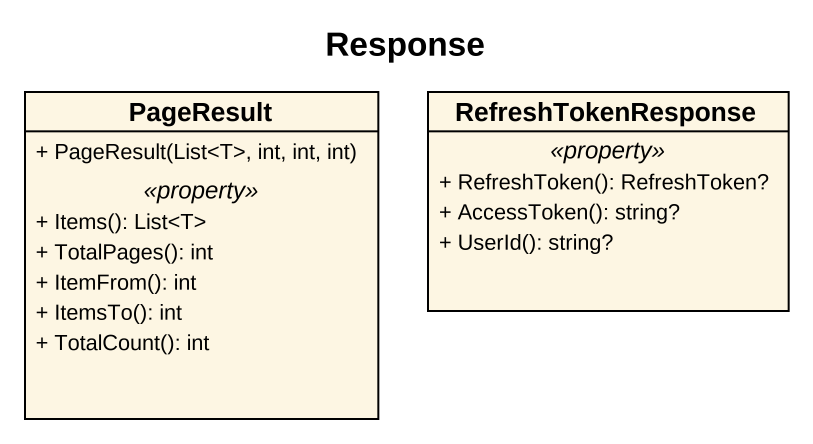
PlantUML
@startuml
title Response
hide circle
hide empty members
skinparam classAttributeIconSize 0
class PageResult {
  + PageResult(List<T>, int, int, int)
  .. <<property>> ..
  + Items(): List<T>
  + TotalPages(): int
  + ItemFrom(): int
  + ItemsTo(): int
  + TotalCount(): int
}
class RefreshTokenResponse {
  .. <<property>> ..
  + RefreshToken(): RefreshToken?
  + AccessToken(): string?
  + UserId(): string?
}
@enduml
